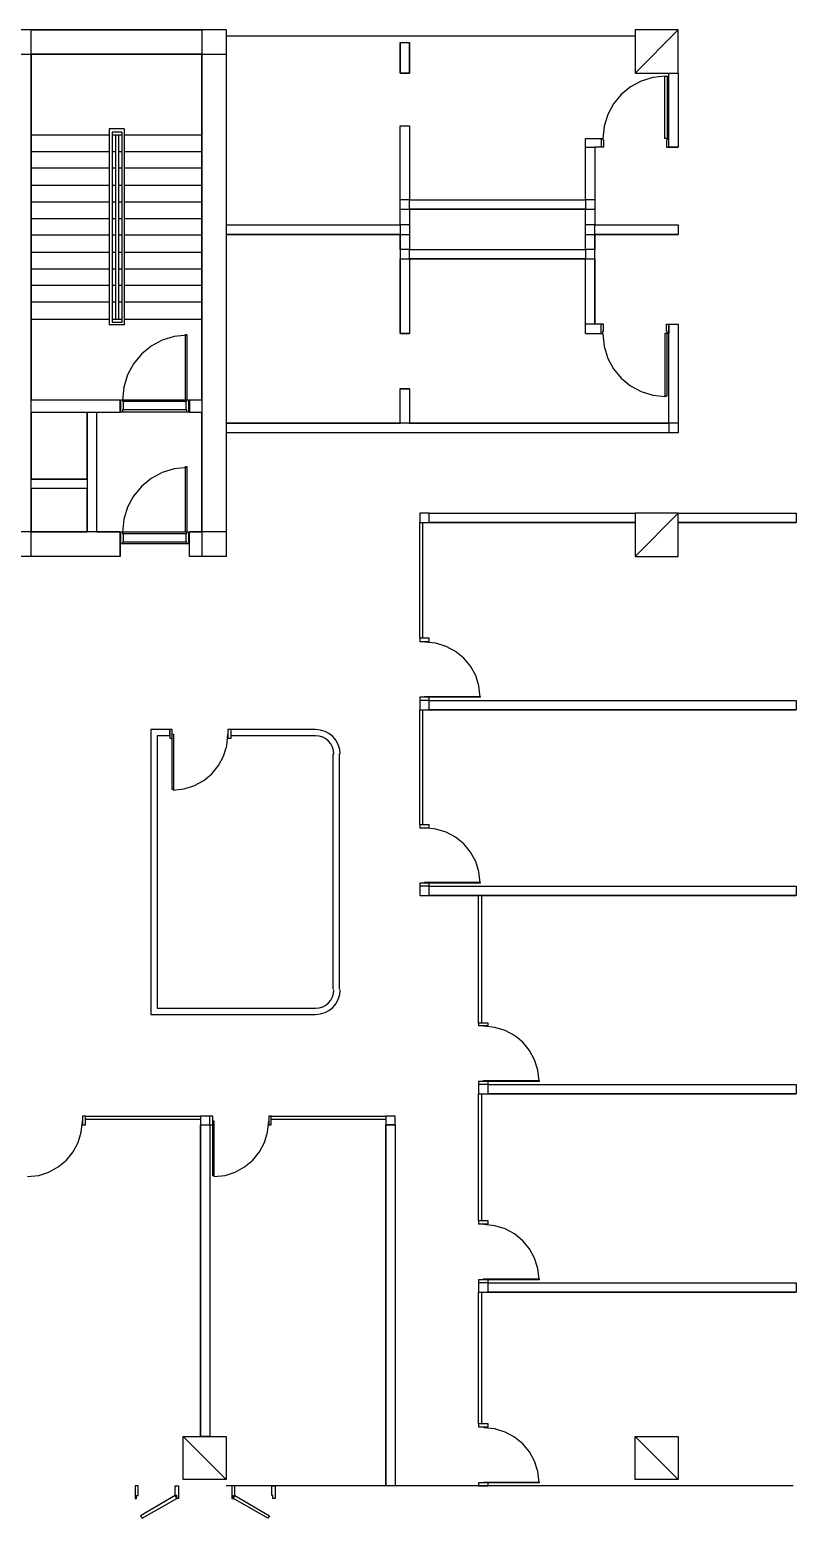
# Model space of a CAD drawing. Header units: millimetres. Extents: x -1062 to 473405, y -148599 to 38948.
# Drawn here: x 247640 to 260016, y -148599 to -124580 of the extents above; entities that cross this region are included whole.
import ezdxf

# ---------------------------------------------------------------- set-up
doc = ezdxf.new("R2010")
doc.units = ezdxf.units.MM
for name, color, linetype in [('COLUMN', 1, 'Continuous'), ('CORE_REF', 8, 'Continuous'), ('DOOR', 3, 'Continuous'), ('WALL', 7, 'Continuous'), ('WINDOW', 4, 'Continuous')]:
    doc.layers.add(name, color=color, linetype=linetype)

msp = doc.modelspace()

# ---------------------------------------------------------------- linework, layer by layer
at = {"layer": 'COLUMN'}
for p, q in [((257413.4, -125279), (258111.6, -124580.5)), ((258111.6, -124580.5), (257413.4, -124580.5)), ((257413.4, -124580.5), (257413.4, -125279)), ((258111.6, -125279), (258111.6, -124580.5)), ((257413.4, -125279), (258111.6, -125279)), ((257413.4, -133077.6), (258111.6, -132379.1)), ((258111.6, -132379.1), (257413.4, -132379.1)), ((257413.4, -132379.1), (257413.4, -133077.6)), ((258111.6, -133077.6), (258111.6, -132379.1)), ((257413.4, -133077.6), (258111.6, -133077.6)), ((250813, -147976.3), (250114.8, -147277.7)), ((250114.8, -147277.7), (250813, -147277.7)), ((250114.8, -147976.3), (250114.8, -147277.7)), ((250813, -147277.7), (250813, -147976.3)), ((258111.6, -147976.3), (257413.4, -147277.7)), ((257413.4, -147277.7), (258111.6, -147277.7)), ((257413.4, -147976.3), (257413.4, -147277.7)), ((258111.6, -147277.7), (258111.6, -147976.3)), ((250813, -147976.3), (250114.8, -147976.3)), ((258111.6, -147976.3), (257413.4, -147976.3))]:
    msp.add_line(p, q, dxfattribs=at)
at = {"layer": 'CORE_REF'}
for p, q in [((248921.7, -126282.4), (247665, -126282.4)), ((249162.8, -126180.8), (248921.7, -126180.8)), ((248921.7, -126180.8), (248921.7, -129343.5)), ((249124.8, -126231.6), (248972.4, -126231.6)), ((248972.4, -126231.6), (248972.4, -129305.3)), ((249124.8, -126282.4), (248972.4, -126282.4)), ((249023.2, -126282.4), (249023.2, -129254.5)), ((249074, -126282.4), (249074, -129254.5)), ((249124.8, -126282.4), (249112.1, -126282.4)), ((249124.8, -126231.6), (249124.8, -129305.3)), ((249162.8, -126180.8), (249162.8, -129343.5)), ((250419.5, -126282.4), (249162.8, -126282.4)), ((248921.7, -126549.2), (247665, -126549.2)), ((249023.2, -126549.2), (248972.4, -126549.2)), ((249124.8, -126549.2), (249074, -126549.2)), ((250419.5, -126549.2), (249162.8, -126549.2)), ((248921.7, -126815.9), (247665, -126815.9)), ((249023.2, -126815.9), (248972.4, -126815.9)), ((249124.8, -126815.9), (249074, -126815.9)), ((250419.5, -126815.9), (249162.8, -126815.9)), ((248921.7, -127095.3), (247665, -127095.3)), ((249023.2, -127095.3), (248972.4, -127095.3)), ((249124.8, -127095.3), (249074, -127095.3)), ((250419.5, -127095.3), (249162.8, -127095.3)), ((248921.7, -127362.1), (247665, -127362.1)), ((249023.2, -127362.1), (248972.4, -127362.1)), ((249124.8, -127362.1), (249074, -127362.1)), ((250419.5, -127362.1), (249162.8, -127362.1)), ((248921.7, -127628.8), (247665, -127628.8)), ((249023.2, -127628.8), (248972.4, -127628.8)), ((249124.8, -127628.8), (249074, -127628.8)), ((250419.5, -127628.8), (249162.8, -127628.8)), ((248921.7, -127895.5), (247665, -127895.5)), ((249023.2, -127895.5), (248972.4, -127895.5)), ((249124.8, -127895.5), (249074, -127895.5)), ((250419.5, -127895.5), (249162.8, -127895.5)), ((248921.7, -128174.9), (247665, -128174.9)), ((249023.2, -128174.9), (248972.4, -128174.9)), ((249124.8, -128174.9), (249074, -128174.9)), ((250419.5, -128174.9), (249162.8, -128174.9)), ((248921.7, -128441.7), (247665, -128441.7)), ((249023.2, -128441.7), (248972.4, -128441.7)), ((249124.8, -128441.7), (249074, -128441.7)), ((250419.5, -128441.7), (249162.8, -128441.7)), ((248921.7, -128708.4), (247665, -128708.4)), ((249023.2, -128708.4), (248972.4, -128708.4)), ((249124.8, -128708.4), (249074, -128708.4)), ((250419.5, -128708.4), (249162.8, -128708.4)), ((248921.7, -128975.1), (247665, -128975.1)), ((249023.2, -128975.1), (248972.4, -128975.1)), ((249124.8, -128975.1), (249074, -128975.1)), ((250419.5, -128975.1), (249162.8, -128975.1)), ((248921.7, -129254.5), (247665, -129254.5)), ((249162.8, -129343.5), (248921.7, -129343.5)), ((249023.2, -129254.5), (248972.4, -129254.5)), ((249124.8, -129305.3), (248972.4, -129305.3)), ((249124.8, -129254.5), (249023.2, -129254.5)), ((249124.8, -129254.5), (249112.1, -129254.5)), ((250419.5, -129254.5), (249162.8, -129254.5))]:
    msp.add_line(p, q, dxfattribs=at)
at = {"layer": 'DOOR'}
for p, q in [((257698.8, -125350.4), (257509.3, -125409.2)), ((257902.1, -125329.8), (257698.8, -125350.4)), ((257895.8, -125329.8), (257933.9, -125329.8)), ((257895.8, -126333.2), (257895.8, -125329.8)), ((257933.9, -125329.8), (257933.9, -126333.2)), ((257337.9, -125502.3), (257188.6, -125625.6)), ((257509.3, -125409.2), (257337.9, -125502.3)), ((257065.3, -125775), (256972.3, -125946.6)), ((257188.6, -125625.6), (257065.3, -125775)), ((256972.3, -125946.6), (256913.5, -126136.1)), ((256867.6, -126333.2), (256893, -126333.2)), ((256913.5, -126136.1), (256893, -126339.6)), ((256893, -126333.2), (256893, -126358.6)), ((257933.9, -126333.2), (257895.8, -126333.2)), ((257959.2, -126333.2), (257933.9, -126333.2)), ((257933.9, -126333.2), (257933.9, -126358.6)), ((257959.2, -126473), (257959.2, -126333.2)), ((256905.7, -126473), (256867.6, -126473)), ((256893, -126358.6), (256905.7, -126358.6)), ((256905.7, -126358.6), (256905.7, -126473)), ((257933.9, -126358.6), (257921.2, -126358.6)), ((257921.2, -126358.6), (257921.2, -126473)), ((257921.2, -126473), (257959.2, -126473)), ((256905.7, -129330.8), (256867.6, -129330.8)), ((256893, -129483.2), (256893, -129445.1)), ((256893, -129445.1), (256905.7, -129445.1)), ((256905.7, -129445.1), (256905.7, -129330.8)), ((257921.2, -129330.8), (257959.2, -129330.8)), ((257921.2, -129445.1), (257921.2, -129330.8)), ((257933.9, -129445.1), (257921.2, -129445.1)), ((257933.9, -129483.2), (257933.9, -129445.1)), ((257959.2, -129330.8), (257959.2, -129483.2)), ((249599.1, -129687.5), (249444.2, -129815.5)), ((249777, -129590.9), (249599.1, -129687.5)), ((249973.6, -129529.9), (249777, -129590.9)), ((250184.6, -129508.6), (249973.6, -129529.9)), ((250152.9, -130550.1), (250152.9, -129495.9)), ((250152.9, -129495.9), (250178.3, -129495.9)), ((250178.3, -129495.9), (250178.3, -130550.1)), ((256867.6, -129483.2), (256893, -129483.2)), ((256893, -129489.5), (256913.5, -129693)), ((256913.5, -129693), (256972.3, -129882.6)), ((257933.9, -129483.2), (257895.8, -129483.2)), ((257895.8, -129483.2), (257895.8, -130486.6)), ((257933.9, -130486.6), (257933.9, -129483.2)), ((257959.2, -129483.2), (257933.9, -129483.2)), ((249444.2, -129815.5), (249316.3, -129970.6)), ((256972.3, -129882.6), (257065.3, -130054.1)), ((249219.7, -130148.6), (249158.7, -130345.2)), ((249316.3, -129970.6), (249219.7, -130148.6)), ((257065.3, -130054.1), (257188.6, -130203.5)), ((249158.7, -130345.2), (249137.5, -130556.4)), ((257188.6, -130203.5), (257337.9, -130326.8)), ((257337.9, -130326.8), (257509.3, -130419.9)), ((249112.1, -130753.3), (249112.1, -130550.1)), ((249112.1, -130550.1), (249137.5, -130550.1)), ((249137.5, -130550.1), (249137.5, -130575.5)), ((249137.5, -130550.1), (250152.9, -130550.1)), ((249137.5, -130575.5), (249150.1, -130575.5)), ((249150.1, -130575.5), (249150.1, -130715.2)), ((249150.1, -130575.5), (250165.6, -130575.5)), ((250178.3, -130550.1), (250152.9, -130550.1)), ((250165.6, -130715.2), (250165.6, -130575.5)), ((250165.6, -130575.5), (250178.3, -130575.5)), ((250178.3, -130575.5), (250178.3, -130550.1)), ((250178.3, -130550.1), (250203.7, -130550.1)), ((250203.7, -130550.1), (250203.7, -130753.3)), ((257509.3, -130419.9), (257698.8, -130478.8)), ((257698.8, -130478.8), (257902.1, -130499.3)), ((257895.8, -130486.6), (257933.9, -130486.6)), ((249137.5, -130753.3), (249112.1, -130753.3)), ((249137.5, -130715.2), (249137.5, -130753.3)), ((249150.1, -130715.2), (249137.5, -130715.2)), ((250178.3, -130753.3), (249137.5, -130753.3)), ((250165.6, -130715.2), (249150.1, -130715.2)), ((250178.3, -130715.2), (250165.6, -130715.2)), ((250178.3, -130753.3), (250178.3, -130715.2)), ((250203.7, -130753.3), (250178.3, -130753.3)), ((249599.1, -131821.3), (249444.2, -131949.3)), ((249777, -131724.7), (249599.1, -131821.3)), ((249973.6, -131663.7), (249777, -131724.7)), ((250184.6, -131642.4), (249973.6, -131663.7)), ((250152.9, -132683.9), (250152.9, -131629.7)), ((250152.9, -131629.7), (250178.3, -131629.7)), ((250178.3, -131629.7), (250178.3, -132683.9)), ((249444.2, -131949.3), (249316.3, -132104.4)), ((249219.7, -132282.4), (249158.7, -132479.1)), ((249316.3, -132104.4), (249219.7, -132282.4)), ((249158.7, -132479.1), (249137.5, -132690.2)), ((249112.1, -132874.4), (249112.1, -132683.9)), ((249112.1, -132683.9), (249137.5, -132683.9)), ((249137.5, -132683.9), (249137.5, -132709.3)), ((249137.5, -132683.9), (250152.9, -132683.9)), ((249137.5, -132709.3), (249150.1, -132709.3)), ((249150.1, -132709.3), (249150.1, -132849)), ((249150.1, -132709.3), (250165.6, -132709.3)), ((250178.3, -132683.9), (250152.9, -132683.9)), ((250165.6, -132849), (250165.6, -132709.3)), ((250165.6, -132709.3), (250178.3, -132709.3)), ((250178.3, -132709.3), (250178.3, -132683.9)), ((250178.3, -132683.9), (250203.7, -132683.9)), ((250203.7, -132683.9), (250203.7, -132874.4)), ((249137.5, -132874.4), (249112.1, -132874.4)), ((249137.5, -132849), (249137.5, -132874.4)), ((249150.1, -132849), (249137.5, -132849)), ((250178.3, -132874.4), (249137.5, -132874.4)), ((250165.6, -132849), (249150.1, -132849)), ((250178.3, -132849), (250165.6, -132849)), ((250178.3, -132874.4), (250178.3, -132849)), ((250203.7, -132874.4), (250178.3, -132874.4)), ((254087.8, -134398.6), (253935.5, -134398.6)), ((253935.5, -134398.6), (253935.5, -134449.4)), ((253935.5, -134449.4), (254087.8, -134449.4)), ((254197, -134480), (254018, -134462.1)), ((254087.8, -134449.4), (254087.8, -134398.6)), ((254363.9, -134531.4), (254197, -134480)), ((254515.2, -134612.9), (254363.9, -134531.4)), ((254647.3, -134720.9), (254515.2, -134612.9)), ((254756.6, -134851.8), (254647.3, -134720.9)), ((254839.7, -135002.3), (254756.6, -134851.8)), ((254892.9, -135168.7), (254839.7, -135002.3)), ((254912.8, -135347.6), (254892.9, -135168.7)), ((254087.8, -135351.2), (253935.5, -135351.2)), ((253935.5, -135351.2), (253935.5, -135402)), ((254011.6, -135351.2), (254011.6, -135338.5)), ((254011.6, -135338.5), (254912.9, -135338.5)), ((254912.9, -135351.2), (254011.6, -135351.2)), ((254087.8, -135402), (254087.8, -135351.2)), ((254912.9, -135338.5), (254912.9, -135351.2)), ((249899, -135871.9), (249899, -136011.6)), ((249937.1, -135871.9), (249899, -135871.9)), ((249937.1, -136011.6), (249937.1, -135871.9)), ((250838.3, -135871.9), (250838.3, -136011.6)), ((250889.1, -135871.9), (250838.3, -135871.9)), ((250889.1, -136011.6), (250889.1, -135871.9)), ((249899, -136011.6), (249937.1, -136011.6)), ((249937.1, -135948.1), (249962.5, -135948.1)), ((249937.1, -136837.2), (249937.1, -135948.1)), ((249962.5, -135948.1), (249962.5, -136837.2)), ((250769, -136300.6), (250820.4, -136133.6)), ((250820.4, -136133.6), (250838.3, -135954.5)), ((250838.3, -136011.6), (250889.1, -136011.6)), ((250687.6, -136452), (250769, -136300.6)), ((250448.8, -136693.6), (250579.7, -136584.2)), ((250579.7, -136584.2), (250687.6, -136452)), ((249962.5, -136837.2), (249937.1, -136837.2)), ((249953.3, -136849.9), (250132.1, -136830)), ((250132.1, -136830), (250298.5, -136776.7)), ((250298.5, -136776.7), (250448.8, -136693.6)), ((254087.8, -137408.8), (253935.5, -137408.8)), ((253935.5, -137408.8), (253935.5, -137459.6)), ((253935.5, -137459.6), (254087.8, -137459.6)), ((254197, -137477.5), (254018, -137459.6)), ((254087.8, -137459.6), (254087.8, -137408.8)), ((254363.9, -137529), (254197, -137477.5)), ((254515.2, -137610.4), (254363.9, -137529)), ((254647.3, -137718.4), (254515.2, -137610.4)), ((254756.6, -137849.3), (254647.3, -137718.4)), ((254839.7, -137999.8), (254756.6, -137849.3)), ((254892.9, -138166.2), (254839.7, -137999.8)), ((254011.6, -138348.7), (254011.6, -138336)), ((254011.6, -138336), (254912.9, -138336)), ((254912.8, -138345.2), (254892.9, -138166.2)), ((254912.9, -138336), (254912.9, -138348.7)), ((254087.8, -138348.7), (253935.5, -138348.7)), ((253935.5, -138348.7), (253935.5, -138399.5)), ((254912.9, -138348.7), (254011.6, -138348.7)), ((254087.8, -138399.5), (254087.8, -138348.7)), ((255039.8, -140609.5), (254887.5, -140609.5)), ((254887.5, -140609.5), (254887.5, -140647.6)), ((254887.5, -140647.6), (255039.8, -140647.6)), ((255149, -140678.2), (254970, -140660.3)), ((255039.8, -140647.6), (255039.8, -140609.5)), ((255315.9, -140729.7), (255149, -140678.2)), ((255467.2, -140811.1), (255315.9, -140729.7)), ((255599.3, -140919.1), (255467.2, -140811.1)), ((255708.6, -141050.1), (255599.3, -140919.1)), ((255791.7, -141200.5), (255708.6, -141050.1)), ((255844.9, -141367), (255791.7, -141200.5)), ((255864.8, -141545.9), (255844.9, -141367)), ((255039.8, -141549.4), (254887.5, -141549.4)), ((254887.5, -141549.4), (254887.5, -141600.2)), ((254963.6, -141549.4), (254963.6, -141536.7)), ((254963.6, -141536.7), (255864.9, -141536.7)), ((255864.9, -141549.4), (254963.6, -141549.4)), ((255039.8, -141600.2), (255039.8, -141549.4)), ((255864.9, -141536.7), (255864.9, -141549.4)), ((248490.1, -142108.3), (248490.1, -142248)), ((248540.9, -142108.3), (248490.1, -142108.3)), ((248540.9, -142248), (248540.9, -142108.3)), ((250597.2, -142108.3), (250546.4, -142108.3)), ((250597.2, -142248), (250597.2, -142108.3)), ((250597.2, -142184.5), (250609.9, -142184.5)), ((250597.2, -143073.6), (250597.2, -142184.5)), ((250609.9, -142184.5), (250609.9, -143073.6)), ((251498.4, -142108.3), (251498.4, -142248)), ((251536.5, -142108.3), (251498.4, -142108.3)), ((251536.5, -142248), (251536.5, -142108.3)), ((248420.8, -142537), (248472.2, -142370)), ((248472.2, -142370), (248490.1, -142190.8)), ((248490.1, -142248), (248540.9, -142248)), ((250546.4, -142248), (250597.2, -142248)), ((251429.1, -142537), (251480.5, -142370)), ((251480.5, -142370), (251498.4, -142190.8)), ((251498.4, -142248), (251536.5, -142248)), ((248339.4, -142688.3), (248420.8, -142537)), ((251347.7, -142688.3), (251429.1, -142537)), ((248100.6, -142929.9), (248231.5, -142820.5)), ((248231.5, -142820.5), (248339.4, -142688.3)), ((251108.9, -142929.9), (251239.8, -142820.5)), ((251239.8, -142820.5), (251347.7, -142688.3)), ((247605.1, -143086.2), (247783.9, -143066.3)), ((247783.9, -143066.3), (247950.2, -143013)), ((247950.2, -143013), (248100.6, -142929.9)), ((250609.9, -143073.6), (250597.2, -143073.6)), ((250613.4, -143086.2), (250792.2, -143066.3)), ((250792.2, -143066.3), (250958.5, -143013)), ((250958.5, -143013), (251108.9, -142929.9)), ((255039.8, -143797.5), (254887.5, -143797.5)), ((254887.5, -143797.5), (254887.5, -143848.3)), ((254887.5, -143848.3), (255039.8, -143848.3)), ((255149, -143879), (254970, -143861)), ((255039.8, -143848.3), (255039.8, -143797.5)), ((255315.9, -143930.4), (255149, -143879)), ((255467.2, -144011.9), (255315.9, -143930.4)), ((255599.3, -144119.8), (255467.2, -144011.9)), ((255708.6, -144250.8), (255599.3, -144119.8)), ((255791.7, -144401.2), (255708.6, -144250.8)), ((255844.9, -144567.7), (255791.7, -144401.2)), ((255864.8, -144746.6), (255844.9, -144567.7)), ((255039.8, -144750.1), (254887.5, -144750.1)), ((254887.5, -144750.1), (254887.5, -144800.9)), ((254963.6, -144750.1), (254963.6, -144737.4)), ((254963.6, -144737.4), (255864.9, -144737.4)), ((255864.9, -144750.1), (254963.6, -144750.1)), ((255039.8, -144800.9), (255039.8, -144750.1)), ((255864.9, -144737.4), (255864.9, -144750.1)), ((255039.8, -147074.5), (254887.5, -147074.5)), ((254887.5, -147074.5), (254887.5, -147125.3)), ((254887.5, -147125.3), (255039.8, -147125.3)), ((255149, -147155.9), (254970, -147138)), ((255039.8, -147125.3), (255039.8, -147074.5)), ((255315.9, -147207.3), (255149, -147155.9)), ((255467.2, -147288.8), (255315.9, -147207.3)), ((255599.3, -147396.8), (255467.2, -147288.8)), ((255708.6, -147527.7), (255599.3, -147396.8)), ((255791.7, -147678.2), (255708.6, -147527.7)), ((255844.9, -147844.6), (255791.7, -147678.2)), ((255864.8, -148023.5), (255844.9, -147844.6)), ((255039.8, -148027.1), (254887.5, -148027.1)), ((254887.5, -148027.1), (254887.5, -148077.9)), ((254887.5, -148077.9), (255039.8, -148077.9)), ((254963.6, -148027.1), (254963.6, -148014.4)), ((254963.6, -148014.4), (255864.9, -148014.4)), ((255864.9, -148027.1), (254963.6, -148027.1)), ((255039.8, -148077.9), (255039.8, -148027.1)), ((255864.9, -148014.4), (255864.9, -148027.1))]:
    msp.add_line(p, q, dxfattribs=at)
at = {"layer": 'WALL'}
for p, q in [((250813, -124580.5), (239020.9, -124580.5)), ((250813, -124580.5), (250813, -133077.6)), ((257413.4, -124682.1), (250813, -124682.1)), ((253618.2, -124783.7), (253618.2, -125279)), ((253770.5, -125279), (253770.5, -124783.7)), ((247665, -124974.2), (250419.5, -124974.2)), ((247665, -130550.1), (247665, -124974.2)), ((250419.5, -124974.2), (250419.5, -132683.9)), ((253618.2, -125279), (253770.5, -125279)), ((257959.2, -126473), (257959.2, -125279)), ((258111.6, -125279), (258111.6, -126473)), ((253618.2, -127730.4), (253618.2, -126130)), ((253618.2, -126130), (253770.5, -126130)), ((253770.5, -126130), (253770.5, -127323.9)), ((256613.8, -127323.9), (256613.8, -126333.2)), ((256613.8, -126333.2), (256867.6, -126333.2)), ((256867.6, -126333.2), (256867.6, -126473)), ((256867.6, -126473), (256766.1, -126473)), ((256766.1, -126473), (256766.1, -127730.4)), ((257959.2, -126473), (258111.6, -126473)), ((253770.5, -127323.9), (256613.8, -127323.9)), ((253770.5, -127476.4), (253770.5, -128124.1)), ((253770.5, -127476.4), (256613.8, -127476.4)), ((256613.8, -128124.1), (256613.8, -127476.4)), ((250813, -127730.4), (253618.2, -127730.4)), ((256766.1, -127730.4), (258111.6, -127730.4)), ((258111.6, -127730.4), (258111.6, -127882.8)), ((250813, -127882.8), (253618.2, -127882.8)), ((253618.2, -127882.8), (253618.2, -129483.2)), ((256766.1, -127882.8), (258111.6, -127882.8)), ((256766.1, -129330.8), (256766.1, -127882.8)), ((253770.5, -128124.1), (256613.8, -128124.1)), ((253770.5, -128276.5), (253770.5, -129483.2)), ((253770.5, -128276.5), (256613.8, -128276.5)), ((256613.8, -129483.2), (256613.8, -128276.5)), ((256867.6, -129330.8), (256766.1, -129330.8)), ((256867.6, -129483.2), (256867.6, -129330.8)), ((257959.2, -130931.1), (257959.2, -129330.8)), ((257959.2, -129330.8), (258111.6, -129330.8)), ((258111.6, -129330.8), (258111.6, -131083.5)), ((253618.2, -129483.2), (253770.5, -129483.2)), ((256613.8, -129483.2), (256867.6, -129483.2)), ((253618.2, -130931.1), (253618.2, -130372.3)), ((253618.2, -130372.3), (253770.5, -130372.3)), ((253770.5, -130372.3), (253770.5, -130931.1)), ((247665, -132683.9), (247665, -130550.1)), ((247665, -130550.1), (249099.4, -130550.1)), ((249099.4, -130753.3), (249099.4, -130550.1)), ((250216.4, -130550.1), (250419.5, -130550.1)), ((250216.4, -130550.1), (250216.4, -130753.3)), ((250419.5, -130550.1), (250419.5, -132683.9)), ((247665, -130753.3), (249099.4, -130753.3)), ((248566.3, -130753.3), (248566.3, -132683.9)), ((248718.6, -130753.3), (248718.6, -132683.9)), ((250216.4, -130753.3), (250419.5, -130753.3)), ((257959.2, -130931.1), (250813, -130931.1)), ((258111.6, -131083.5), (250813, -131083.5)), ((248566.3, -131832.9), (247665, -131832.9)), ((248566.3, -131985.3), (247665, -131985.3)), ((254087.8, -132379.1), (257413.4, -132379.1)), ((254087.8, -132531.5), (257413.4, -132531.5)), ((258111.6, -132379.1), (260015.5, -132379.1)), ((258111.6, -132531.5), (260015.5, -132531.5)), ((249099.4, -132683.9), (247665, -132683.9)), ((249099.4, -133077.6), (249099.4, -132683.9)), ((250419.5, -132683.9), (250216.4, -132683.9)), ((250216.4, -133077.6), (250216.4, -132683.9)), ((249099.4, -133077.6), (245266, -133077.6)), ((250813, -133077.6), (250216.4, -133077.6)), ((254087.8, -135554.4), (254087.8, -135402)), ((254087.8, -135402), (260015.5, -135402)), ((254087.8, -135554.4), (260015.5, -135554.4)), ((254087.8, -138551.9), (254087.8, -138399.5)), ((254087.8, -138399.5), (260015.5, -138399.5)), ((254087.8, -138551.9), (260015.5, -138551.9)), ((255039.8, -141752.6), (255039.8, -141600.2)), ((255039.8, -141600.2), (260015.5, -141600.2)), ((255039.8, -141752.6), (260015.5, -141752.6)), ((250394.1, -142248), (250394.1, -147277.7)), ((250394.1, -142248), (250546.4, -142248)), ((250546.4, -142248), (250546.4, -147277.7)), ((253542, -142248), (253389.7, -142248)), ((253389.7, -142248), (253389.7, -148077.9)), ((253542, -142248), (253542, -148077.9)), ((255039.8, -144953.4), (255039.8, -144800.9)), ((255039.8, -144800.9), (260015.5, -144800.9)), ((255039.8, -144953.4), (260015.5, -144953.4))]:
    msp.add_line(p, q, dxfattribs=at)
for points in [[(250419.5, -124580.5), (250419.5, -124974.2), (247665, -124974.2), (247665, -124580.5), (250419.5, -124580.5)], [(253770.5, -125279), (253618.2, -125279), (253618.2, -124783.7), (253770.5, -124783.7), (253770.5, -125279)], [(249099.4, -133077.6), (247665, -133077.6), (247665, -132683.9), (247474.6, -132683.9), (247474.6, -130550.1), (247474.6, -124974.2), (247665, -124974.2), (247665, -130550), (249100, -130550), (249100, -130755), (248720, -130755), (248720, -132683.9), (249099.4, -132683.9), (249099.4, -133077.6)], [(253620, -130372.3), (253620, -130370), (253770, -130370), (253770, -130372.3), (253770.5, -130372.3), (253770.5, -130931.1), (257959.2, -130931.1), (257959.2, -131083.5), (250813, -131083.5), (250813, -132683.9), (250419.5, -132683.9), (250419.5, -130755), (250215, -130755), (250215, -130550), (250419.5, -130550), (250419.5, -124974.2), (250813, -124974.2), (250813, -127730.4), (253618.2, -127730.4), (253618.2, -127882.8), (250813, -127882.8), (250813, -130550.1), (250813, -130931.1), (253618.2, -130931.1), (253618.2, -130372.3), (253620, -130372.3)], [(258111.6, -126473), (257959.2, -126473), (257959.2, -125279), (258111.6, -125279), (258111.6, -126473)], [(253770.5, -126130), (253770.5, -127323.9), (253618.2, -127323.9), (253618.2, -126130), (253770.5, -126130)], [(256766.1, -127323.9), (256613.8, -127323.9), (256613.8, -126473), (256766.1, -126473), (256766.1, -127323.9)], [(253770.5, -127476.4), (253770.5, -127730.4), (253618.2, -127730.4), (253618.2, -127476.4), (253770.5, -127476.4)], [(253770.5, -127323.9), (256613.8, -127323.9), (256613.8, -127476.4), (253770.5, -127476.4), (253770.5, -127323.9)], [(256766.1, -127476.4), (256766.1, -127730.4), (256613.8, -127730.4), (256613.8, -127476.4), (256766.1, -127476.4)], [(258111.6, -127730.4), (258111.6, -127882.8), (256766.1, -127882.8), (256766.1, -127730.4), (258111.6, -127730.4)], [(253770.5, -128124.1), (253618.2, -128124.1), (253618.2, -127882.8), (253770.5, -127882.8), (253770.5, -128124.1)], [(256766.1, -128124.1), (256613.8, -128124.1), (256613.8, -127882.8), (256766.1, -127882.8), (256766.1, -128124.1)], [(253770.5, -128124.1), (256613.8, -128124.1), (256613.8, -128276.5), (253770.5, -128276.5), (253770.5, -128124.1)], [(253770.5, -128276.5), (253770.5, -129483.2), (253618.2, -129483.2), (253618.2, -128276.5), (253770.5, -128276.5)], [(256766.1, -128276.5), (256766.1, -129330.8), (256613.8, -129330.8), (256613.8, -128276.5), (256766.1, -128276.5)], [(258111.6, -129330.8), (258111.6, -130931.1), (257959.2, -130931.1), (257959.2, -129330.8), (258111.6, -129330.8)], [(248565, -130755), (247665, -130755), (247665, -131832.9), (248565, -131832.9), (248565, -130755)], [(248565, -132683.9), (248565, -131985.3), (247665, -131985.3), (247665, -132683.9), (248565, -132683.9)], [(257413.4, -132379.1), (257413.4, -132531.5), (254087.8, -132531.5), (254087.8, -132379.1), (257413.4, -132379.1)], [(260015.5, -132379.1), (260015.5, -132531.5), (258111.6, -132531.5), (258111.6, -132379.1), (260015.5, -132379.1)], [(250419.5, -132683.9), (250419.5, -133077.6), (250216.4, -133077.6), (250216.4, -132683.9), (250419.5, -132683.9)], [(260015.5, -135402), (260015.5, -135554.4), (254087.8, -135554.4), (254087.8, -135402), (260015.5, -135402)], [(260015.5, -138399.5), (260015.5, -138551.9), (254087.8, -138551.9), (254087.8, -138399.5), (260015.5, -138399.5)], [(260015.5, -141600.2), (260015.5, -141752.6), (255039.8, -141752.6), (255039.8, -141600.2), (260015.5, -141600.2)], [(250546.4, -142248), (250546.4, -147277.7), (250394.1, -147277.7), (250394.1, -142248), (250546.4, -142248)], [(253542, -142248), (253542, -148077.9), (253389.7, -148077.9), (253389.7, -142248), (253542, -142248)], [(260015.5, -144800.9), (260015.5, -144953.4), (255039.8, -144953.4), (255039.8, -144800.9), (260015.5, -144800.9)]]:
    msp.add_lwpolyline(points, close=True, dxfattribs=at)
at = {"layer": 'WINDOW'}
for p, q in [((253935.5, -132379.1), (253935.5, -132531.5)), ((254087.8, -132379.1), (253935.5, -132379.1)), ((253935.5, -134398.6), (253935.5, -132531.5)), ((253935.5, -132531.5), (254087.8, -132531.5)), ((253986.3, -134398.6), (253986.3, -132531.5)), ((254087.8, -132531.5), (254087.8, -132379.1)), ((254087.8, -135402), (253935.5, -135402)), ((253935.5, -135402), (253935.5, -135554.4)), ((253935.5, -137408.8), (253935.5, -135554.4)), ((253935.5, -135554.4), (254087.8, -135554.4)), ((253986.3, -137408.8), (253986.3, -135554.4)), ((249899, -135871.9), (249594.4, -135871.9)), ((249594.4, -135871.9), (249594.4, -140469.8)), ((249899, -135973.5), (249899, -135871.9)), ((252247.3, -135871.9), (250889.1, -135871.9)), ((250889.1, -135973.5), (250889.1, -135871.9)), ((252334.2, -135880), (252253.6, -135871.9)), ((252409.3, -135903.4), (252334.2, -135880)), ((252477.2, -135940.3), (252409.3, -135903.4)), ((252536.4, -135989.1), (252477.2, -135940.3)), ((249899, -135973.5), (249695.9, -135973.5)), ((249695.9, -135973.5), (249695.9, -140368.2)), ((252247.3, -135973.5), (250889.1, -135973.5)), ((252313.8, -135979.6), (252253.6, -135973.5)), ((252369.7, -135997), (252313.8, -135979.6)), ((252420.4, -136024.5), (252369.7, -135997)), ((252464.6, -136061), (252420.4, -136024.5)), ((252501, -136105.1), (252464.6, -136061)), ((252528.5, -136155.8), (252501, -136105.1)), ((252545.9, -136211.9), (252528.5, -136155.8)), ((252585.2, -136048.3), (252536.4, -135989.1)), ((252622, -136116.3), (252585.2, -136048.3)), ((252645.4, -136191.4), (252622, -136116.3)), ((252539.2, -140063.4), (252539.2, -136265.7)), ((252551.9, -136272), (252545.9, -136211.9)), ((252640.8, -140063.4), (252640.8, -136265.7)), ((252653.5, -136272), (252645.4, -136191.4)), ((254087.8, -138399.5), (253935.5, -138399.5)), ((253935.5, -138399.5), (253935.5, -138551.9)), ((253935.5, -138551.9), (254087.8, -138551.9)), ((254887.5, -140609.5), (254887.5, -138551.9)), ((254938.3, -140609.5), (254938.3, -138551.9)), ((252464.6, -140280.8), (252501, -140236.6)), ((252501, -140236.6), (252528.5, -140185.9)), ((252528.5, -140185.9), (252545.9, -140129.9)), ((252545.9, -140129.9), (252551.9, -140069.7)), ((252585.2, -140293.4), (252622, -140225.4)), ((252622, -140225.4), (252645.4, -140150.3)), ((252645.4, -140150.3), (252653.5, -140069.7)), ((249594.4, -140469.8), (252247.3, -140469.8)), ((249695.9, -140368.2), (252247.3, -140368.2)), ((252253.6, -140368.2), (252313.8, -140362.1)), ((252253.6, -140469.8), (252334.2, -140461.7)), ((252313.8, -140362.1), (252369.7, -140344.7)), ((252334.2, -140461.7), (252409.3, -140438.3)), ((252369.7, -140344.7), (252420.4, -140317.2)), ((252409.3, -140438.3), (252477.2, -140401.5)), ((252420.4, -140317.2), (252464.6, -140280.8)), ((252477.2, -140401.5), (252536.4, -140352.6)), ((252536.4, -140352.6), (252585.2, -140293.4)), ((255039.8, -141600.2), (254887.5, -141600.2)), ((254887.5, -141600.2), (254887.5, -141752.6)), ((254887.5, -141752.6), (255039.8, -141752.6)), ((254887.5, -143797.5), (254887.5, -141752.6)), ((254938.3, -143797.5), (254938.3, -141752.6)), ((248540.9, -142108.3), (250394.1, -142108.3)), ((248540.9, -142159.1), (250394.1, -142159.1)), ((250546.4, -142108.3), (250394.1, -142108.3)), ((250394.1, -142108.3), (250394.1, -142248)), ((250546.4, -142248), (250546.4, -142108.3)), ((251536.5, -142108.3), (253389.7, -142108.3)), ((251536.5, -142159.1), (253389.7, -142159.1)), ((253542, -142108.3), (253389.7, -142108.3)), ((253389.7, -142108.3), (253389.7, -142248)), ((253542, -142248), (253542, -142108.3)), ((255039.8, -144800.9), (254887.5, -144800.9)), ((254887.5, -144800.9), (254887.5, -144953.4)), ((254887.5, -147074.5), (254887.5, -144953.4)), ((254887.5, -144953.4), (255039.8, -144953.4)), ((254938.3, -147074.5), (254938.3, -144953.4)), ((249391.3, -148077.9), (249340.5, -148077.9)), ((249340.5, -148077.9), (249340.5, -148281.1)), ((249391.3, -148230.3), (249391.3, -148077.9)), ((249987.9, -148230.3), (249987.9, -148077.9)), ((249987.9, -148077.9), (250038.7, -148077.9)), ((250038.7, -148077.9), (250038.7, -148281.1)), ((259964.8, -148077.9), (250813, -148077.9)), ((250952.6, -148077.9), (250901.8, -148077.9)), ((250901.8, -148077.9), (250901.8, -148281.1)), ((250952.6, -148230.3), (250952.6, -148077.9)), ((251549.2, -148230.3), (251549.2, -148077.9)), ((251549.2, -148077.9), (251599.9, -148077.9)), ((251599.9, -148077.9), (251599.9, -148281.1)), ((249340.5, -148281.1), (249365.9, -148281.1)), ((249365.9, -148281.1), (249365.9, -148230.3)), ((249365.9, -148230.3), (249391.3, -148230.3)), ((249987.9, -148230.3), (249429.4, -148560.5)), ((249454.8, -148598.6), (250013.3, -148281.1)), ((250013.3, -148230.3), (249987.9, -148230.3)), ((250013.3, -148281.1), (249987.9, -148230.3)), ((250013.3, -148281.1), (250013.3, -148230.3)), ((250038.7, -148281.1), (250013.3, -148281.1)), ((250901.8, -148281.1), (250927.2, -148281.1)), ((250927.2, -148281.1), (250927.2, -148230.3)), ((250927.2, -148230.3), (250952.6, -148230.3)), ((250927.2, -148281.1), (250952.6, -148230.3)), ((251485.7, -148598.6), (250927.2, -148281.1)), ((250952.6, -148230.3), (251511.1, -148560.5)), ((251561.9, -148230.3), (251549.2, -148230.3)), ((251561.9, -148281.1), (251561.9, -148230.3)), ((251599.9, -148281.1), (251561.9, -148281.1)), ((249429.4, -148560.5), (249454.8, -148598.6)), ((251511.1, -148560.5), (251485.7, -148598.6))]:
    msp.add_line(p, q, dxfattribs=at)

doc.saveas('drawing.dxf')
